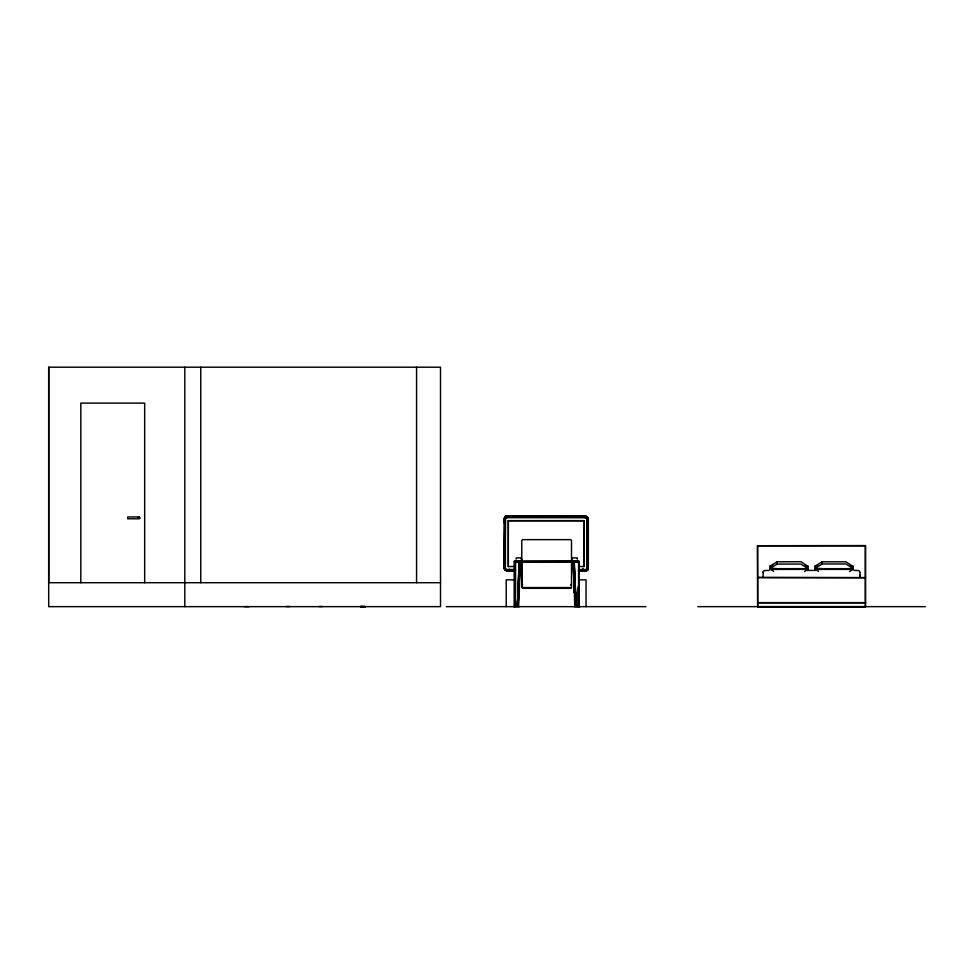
<?xml version="1.0" encoding="UTF-8"?>
<svg xmlns="http://www.w3.org/2000/svg" width="974" height="974" viewBox="0 0 974 974"><rect width="100%" height="100%" fill="white"/><g stroke="black" fill="none" stroke-linecap="round" stroke-linejoin="round"><path stroke-width="1.46" d="M48.7 367.198L48.7 606.656L440.516 606.656L440.516 367.198L48.7 367.198L48.7 582.708L440.516 582.708M504.642 517.681L504.203 568.548L505.433 570.594L503.948 567.842L504.581 517.584M506.87 570.265L504.849 568.548L504.873 518.911L506.358 516.963M505.749 517.194L506.918 516.865L505.299 517.596L505.019 518.923L505.019 569.035L506.103 570.18M514.467 566.454L508.306 566.6L508.318 520.615L583.962 520.615L583.962 566.6L579.299 566.454M519.215 587.578C518.923 588.43 520.262 594.883 517.961 592.436L517.401 606.376L517.961 592.436M585.423 571.227L588.028 568.609L587.602 517.644L588.32 520.786L588.32 568.353L587.614 570.204L585.423 571.227L579.384 571.227M505.031 564.287L504.849 561.669L505.396 569.571L504.849 566.892M587.237 556.58C586.409 553.171 589.343 569.315 586.117 570.204M587.419 530.745L587.419 520.749M580.699 570.07L585.532 570.058L584.802 570.265C590.682 569.047 585.788 559.149 587.419 554.851M249.003 606.644L244.194 606.644M518.582 591.936L520.469 561.268L519.203 561.219L517.401 606.376L519.203 561.219L519.836 561.146L518.168 606.376L518.692 593.129M587.237 562.753L587.188 569.084L586.226 569.997L586.896 569.437L586.872 517.681L585.642 516.951L506.456 516.951L504.849 519.142L505.031 520.688L505.031 517.985L506.65 517.097L585.642 516.951L587.383 518.363L587.237 521.029C588.759 515.124 581.441 516.987 578.093 517.145L586.372 517.133L587.432 518.704L587.419 568L586.543 569.997L583.377 570.265M587.468 542.603L587.359 539.547M573.467 561.328L574.197 561.219L575.999 606.376L575.439 592.436L574.94 593.178L574.185 592.606L573.564 561.146L574.197 561.219L575.999 606.376L575.451 587.566M505.262 569.254L505.896 570.167L504.849 567.793L504.861 518.655L505.287 517.608L507.381 516.951M509.646 570.07C507.478 571.994 504.495 567.939 505.396 569.571L505.043 566.466M587.237 538.001L587.383 518.131M584.875 516.951L587.237 518.265L587.005 569.254L587.419 565.346M587.419 519.921L586.896 517.632L587.139 518.265M505.019 518.886L504.849 528.298C504.958 521.784 502.474 514.223 511.898 517.145M518.46 593.178L518.558 588.199M587.419 568.292L587.407 556.714M587.359 546.292C587.456 550.834 587.505 544.746 587.371 546.633M518.631 606.376L519.739 561.158L517.851 606.376M587.249 521.48L587.078 517.9L586.287 517.182L587.419 518.874L585.52 516.902L586.202 517.255M504.617 519.373L504.642 518.533M763.08 572.529L763.202 571.714L763.08 577.119M518.996 593.056L519.166 587.663M519.3 561.231L518.022 592.886M518.752 591.936L519.836 561.341M520.372 561.243L519.215 592.582L518.947 587.566L517.973 592.582L517.949 587.566M587.237 560.403L587.419 555.935M505.019 525.4C502.109 515.209 507.831 516.512 515.94 517.145M504.849 568.548L505.031 565.784M763.08 572.42L764.188 570.545L769.083 570.399M506.456 516.951C503.96 518.923 506.809 516.877 505.506 517.377L505.031 555.083M514.369 562.108L514.369 561.207M517.973 592.582L518.217 587.566L518.217 590.049L518.947 590.049M587.419 569.023L587.529 568.292M588.053 519.386L588.113 518.253M587.359 569.96L587.919 567.781L587.359 569.96L585.435 570.801M579.031 561.207L579.031 562.108M138.223 517.681L139.306 516.938L140.061 518.022L139.136 518.777L127.655 518.777L127.655 516.951L139.136 516.914M506.468 517.157C502.791 519.787 507.807 515.343 509.816 516.951L505.469 517.364M586.311 517.279L587.419 519.763L587.419 568.548L587.237 562.887M505.129 568.938L505.031 568.317L505.579 569.887L506.93 570.35L505.226 569.571L512.969 570.07M504.849 519.69L505.056 517.985L506.383 517.145M586.774 517.401L585.094 516.951M587.237 568.913L585.764 570.24L579.749 570.094M504.873 518.911L505.116 518.278M578.373 570.934L585.946 570.934L587.614 570.204L588.32 568.353M509.816 517.145L505.603 517.547M505.007 518.594L506.2 517.17L505.36 517.571M585.459 570.265L587.237 568.706M587.419 569.863L587.76 518.485M579.323 569.534L586.872 569.534L587.285 568.329L587.237 522.454M582.793 570.265L586.482 569.936L587.237 566.758M582.988 569.12L581.661 570.411L578.751 570.606M578.58 606.656L578.58 561.024L577.777 560.854L577.326 561.535L514.175 561.657L514.175 606.376M583.085 568.999L581.563 570.46L579.347 570.606M514.82 562.302L517.559 561.426M757.675 577.399L865.569 577.655M865.436 606.802L865.436 545.574L757.541 545.732L757.675 606.802L865.436 606.802L865.436 545.574M504.41 518.265L505.628 516.208L508.233 515.989L584.035 515.989L587.164 516.926M508.306 566.6L508.318 520.615M583.962 566.6L583.937 520.64M586.908 569.376L585.788 570.107L578.446 570.265M505.189 517.912L506.03 517.121M504.617 570.253L504.349 567.842M586.701 570.35L587.322 569.79M506.529 570.24L507.223 570.082M579.676 570.265L587.127 569.753M575.537 606.376L573.662 561.158L573.029 561.243L574.307 592.192L575.415 592.582L575.184 587.566M574.307 592.192L573.029 561.243M507.077 570.082L506.346 570.289L514.576 570.07M505.908 516.683L504.471 519.373L504.471 568.256L505.555 570.35M815.019 568.67L853.114 568.67L845.956 563.97L822.178 563.97L815.019 568.329L822.178 568.67M805.23 566.101L808.091 566.101L808.091 569.388L770.008 569.388L770.008 566.101L777.167 561.803L800.945 561.706L808.091 566.442L805.23 566.308M850.241 566.101L853.114 566.101L853.114 569.388L815.019 569.388L815.019 566.101L822.178 561.803L845.956 561.803L853.114 566.442L850.241 566.308M570.971 588.174L571.312 587.59L521.942 587.59M770.008 568.67L808.091 568.67L800.945 564.068L777.167 564.068L770.008 568.329L777.167 568.67M804.512 571.495L808.091 569.388M849.535 571.495L853.114 569.388M586.458 569.827L582.622 570.07M515.49 570.07L506.529 570.07L508.209 570.423L505.238 569.559M586.36 570.18L584.315 570.338M518.704 591.912L518.217 587.566M506.724 516.281L505.043 516.938L505.628 516.208L586.64 516.208L587.858 518.314M577.777 560.854L514.82 561.024L514.82 606.656M584.583 570.326L585.143 570.204M510.206 570.387L509.256 570.423M578.544 517.145L586.372 517.133M579.287 517.133L585.118 517.145M580.881 517.145L585.581 516.951L579.713 517.145M515.623 562.132L578.58 562.302M582.562 517.145L586.859 517.742L505.396 517.681L505.396 569.534L514.089 570.265M865.569 602.748L757.541 602.748M865.569 606.644L757.541 606.644M575.841 561.426L579.226 561.657L579.226 606.376M585.471 517.182L583.377 517.145M513.651 570.594L510.607 570.399L509.256 569.096M584.363 516.951L579.493 516.951M509.025 516.951L510.814 516.951M508.44 520.761L583.828 520.761M522.49 539.645L570.801 539.645M865.436 545.817L757.541 545.732L757.675 606.802M516.403 557.895L520.871 557.895M572.578 557.895L577.046 557.895M770.008 566.101L772.869 566.101M815.019 566.101L817.88 566.101M514.442 569.534L505.396 569.534L504.97 568.889M807.312 570.399L815.81 570.399M854.028 570.399L858.922 570.545L860.03 572.42M514.455 570.606L509.706 569.827M514.759 570.934L506.31 570.861L514.479 571.227M757.675 577.655L865.436 577.655M515.258 579.847L506.224 579.847L506.224 606.656M578.507 579.847L586.044 579.847L586.044 606.656M522.819 588.333L570.435 588.333M757.675 602.65L865.436 602.65M286.198 606.51L289.668 606.51M319.07 606.51L322.54 606.51M446.36 606.656L645.908 606.656M697.822 606.656L925.3 606.656M506.882 570.07L514.175 570.07M507.125 570.265L510.473 570.265M507.174 570.387L505.689 570.107M822.178 569.388L815.019 569.047L818.598 571.324M777.167 569.388L770.008 569.047L773.587 571.324M512.373 570.338L513.018 570.387M506.65 516.951L507.892 517.145M519.836 561.146L520.469 561.268M506.565 570.07L505.336 569.632M585.544 516.281L586.397 516.463M577.947 561.657L577.326 561.535L577.777 562.132M504.155 518.205L504.215 519.373M587.03 568.244L587.237 565.651M504.922 569.973L506.93 570.801M505.871 569.875L505.019 569.035M586.336 516.683L587.505 517.705M585.569 570.094L587.371 568.938L585.837 570.058L587.164 568.938L587.225 566.6L587.237 568.366M509.84 569.79L510.607 570.399M586.798 517.657L587.042 517.998M522.356 588.174L521.93 559.161M515.623 560.854L515.453 606.376M504.836 569.011L505.165 569.632M587.212 517.888L587.432 518.545M504.849 561.669L505.031 562.327M587.346 540.168L587.371 541.033M860.03 575.89L859.92 575.171L860.03 576.011M575.086 590.013L575.415 592.582M518.838 590.013L519.093 592.192M504.849 519.142L505.031 520.773M574.1 561.231L575.22 592.046M860.03 572.529L860.03 577.119M574.77 606.376L573.564 561.146L575.232 606.376L574.94 593.178M587.419 535.992L587.237 518.874L587.419 526.703M587.237 518.874L587.419 528.31M505.043 568.329L505.031 564.506M587.419 551.442L587.419 553.086M504.849 520.42L504.849 521.443M504.849 523.221L504.849 524.864M822.178 561.803L822.178 563.97M777.167 561.803L777.167 564.068M579.944 606.656L577.217 606.656M577.947 586.969L577.947 606.376M577.314 558.467L577.314 559.149M576.754 606.656L574.015 606.656M575.841 560.781L575.841 562.059M572.322 558.467L572.322 559.149M571.507 540.314L571.519 587.505M570.703 584.461L570.703 585.082M522.551 584.461L522.551 585.082M521.784 540.314L521.784 587.346M521.139 558.467L521.139 559.149M519.386 606.656L516.646 606.656M518.582 587.529L518.582 589.964M517.559 560.781L517.559 562.059M516.183 606.656L513.456 606.656M516.135 558.467L516.135 559.149M515.185 585.678L515.185 586.957M416.568 367.198L416.568 582.708M200.766 367.198L200.766 582.708M184.804 367.198L184.804 606.656M144.676 582.708L144.676 403.114L80.818 403.114L80.818 582.708M588.028 568.609A2.545 2.545 0 0 1 585.946 570.934M360.465 606.51L365.226 606.644L360.465 606.51M587.188 569.084L586.531 569.887L587.188 569.084M578.13 606.449L579.226 606.473L578.13 606.485M512.068 570.387L511.021 570.338L512.068 570.387M365.201 606.632L360.368 606.644L365.213 606.644M587.419 566.99L587.152 563.398L587.419 566.99"/></g></svg>
